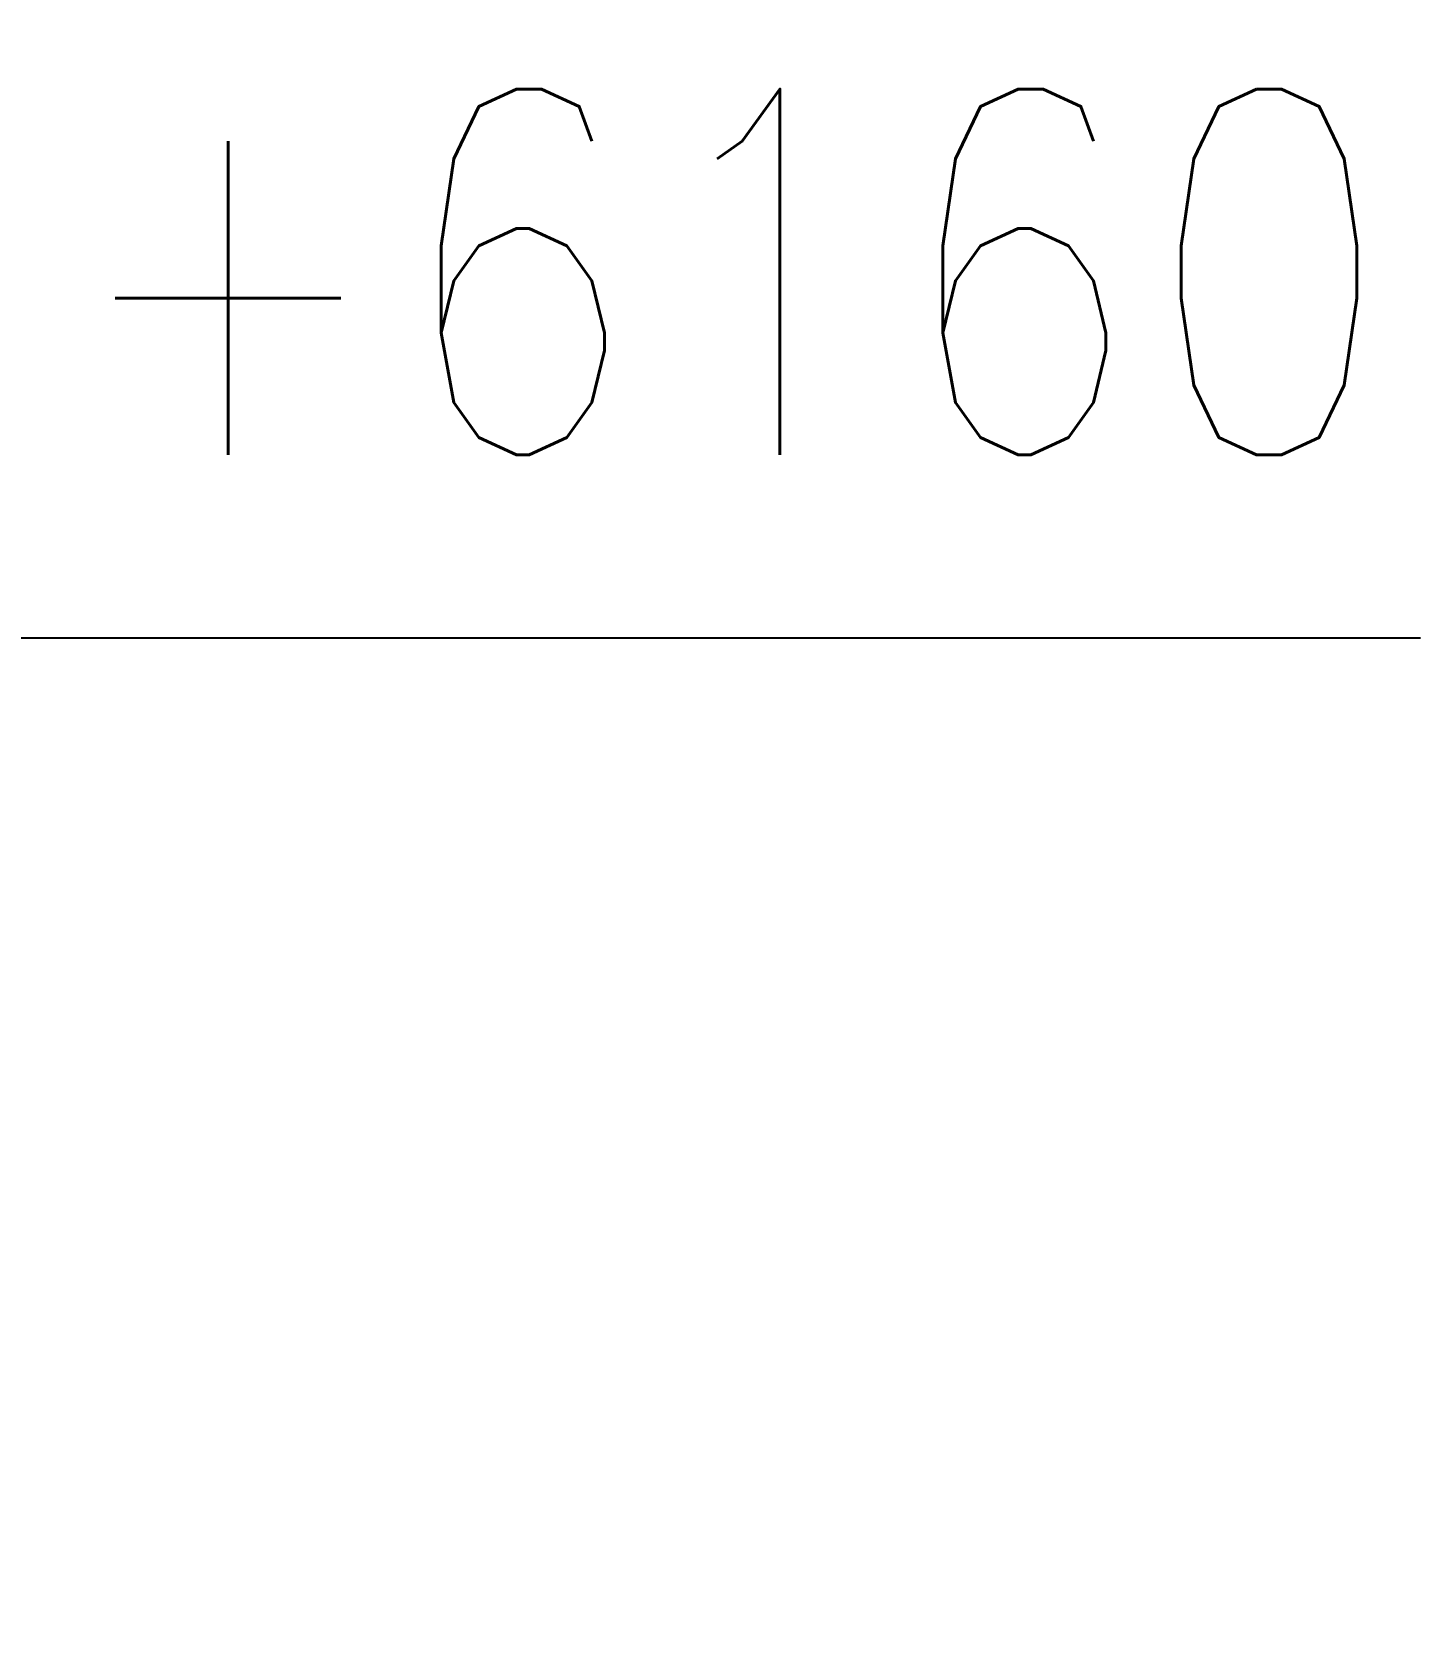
# Model space of a CAD drawing. Header units: millimetres. Extents: x -37020 to 35906, y -101 to 52234.
# Drawn here: x -21.297 to -20.822, y 234.295 to 234.839 of the extents above; entities that cross this region are included whole.
import ezdxf

# ---------------------------------------------------------------- set-up
doc = ezdxf.new("R2010")
doc.units = ezdxf.units.MM
doc.header["$PDMODE"] = 35
doc.header["$PDSIZE"] = 1
doc.layers.add('GE-Cotas', color=1, linetype='Continuous')
doc.styles.add('Romans', font='romans.shx', dxfattribs={"width": 0.8})
doc.dimstyles.new('COTAS GENERAL', dxfattribs={"dimscale": 0.1, "dimtxt": 2.5, "dimasz": 2.5, "dimexe": 1, "dimexo": 1, "dimgap": 1.25, "dimtad": 1, "dimzin": 1, "dimdsep": 46, "dimtxsty": 'Romans', "dimcen": 1, "dimclrd": 2, "dimclre": 1, "dimclrt": 3, "dimaunit": 1, "dimadec": 3, "dimazin": 0, "dimtfac": 1, "dimtix": 1, "dimtmove": 0, "dimatfit": 0, "dimfxl": 1, "dimtolj": 1, "dimarcsym": 0})

# ---------------------------------------------------------------- blocks, each defined once
blk = doc.blocks.new('*D353')
at = {"layer": 'Defpoints', "color": 0, "transparency": 16777216}
for p in [(-21.35725, 234.63241), (-22.56976, 233.95557), (-22.88054, 227.79582)]:
    blk.add_point(p, dxfattribs=at)
at = {"layer": 'GE-Cotas', "color": 1, "lineweight": -2, "transparency": 16777216}
for p, q in [((-21.75725, 233.95557), (-21.55725, 234.63241)), ((-21.55725, 234.63241), (-20.82272, 234.63241)), ((-22.51976, 233.95557), (-21.75725, 233.95557))]:
    blk.add_line(p, q, dxfattribs=at)
at = {"layer": 'GE-Cotas', "color": 3, "linetype": 'Continuous', "transparency": 16777216, "insert": (-21.05873, 234.75741), "char_height": 0.125, "attachment_point": 5, "style": 'Romans'}
blk.add_mtext('\\A1;+6160', dxfattribs=at)

msp = doc.modelspace()

# ---------------------------------------------------------------- dimensions: what is measured, and where the dimension line sits
at = {"layer": 'GE-Cotas'}
dim = msp.add_ordinate_dim(feature_location=(-22.56976, 233.95557), offset=(1.21251, 0.67684), dtype=0, origin=(-22.88054, 227.79582), text='+<>', dimstyle='COTAS GENERAL', override={"dimscale": 0.05, "dimasz": 2, "dimdec": 0, "dimlfac": 1000, "dimdsep": 44}, dxfattribs=at)
dim.commit()
dim.dimension.update_dxf_attribs({"geometry": '*D353', "text_midpoint": (-21.05873, 234.75741)})

doc.saveas('drawing.dxf')
